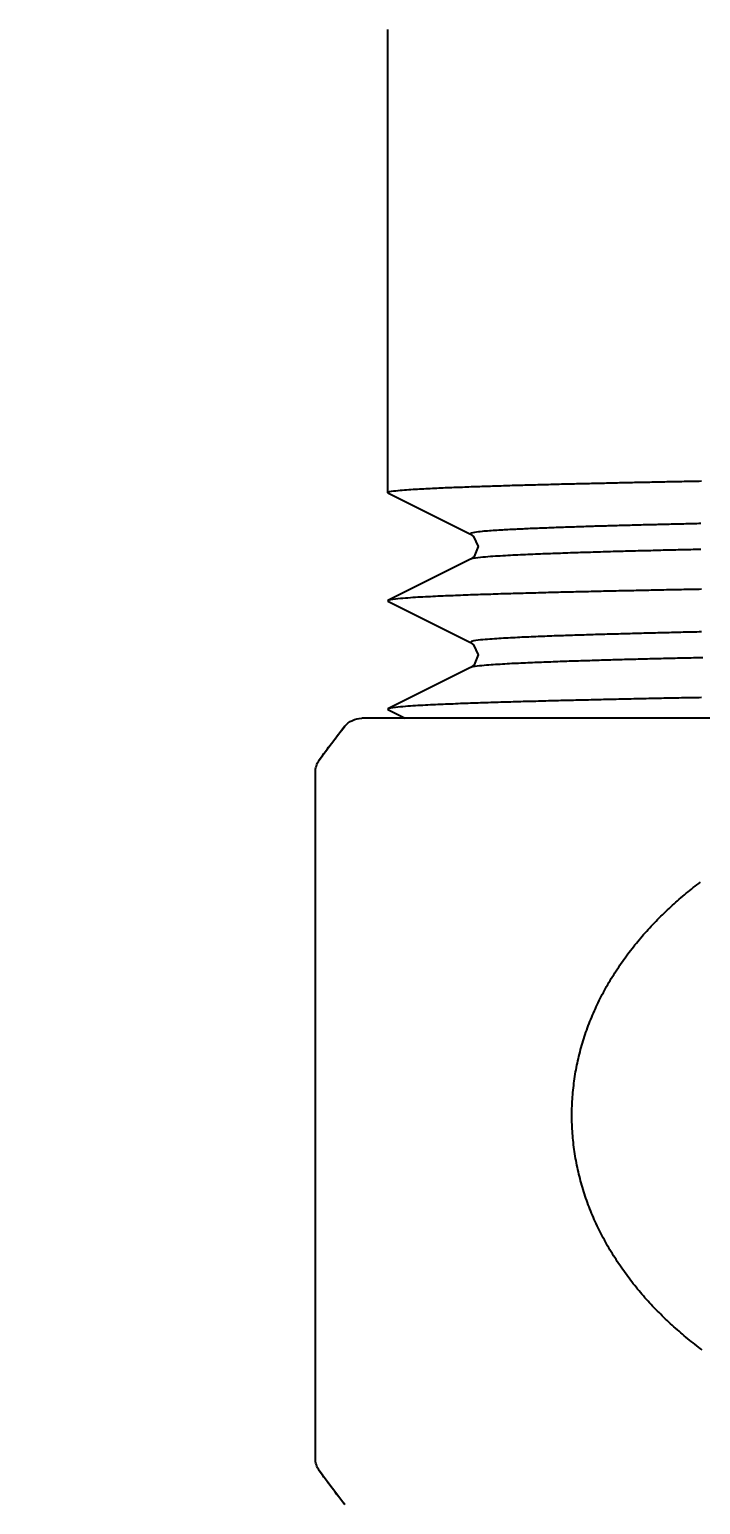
# Model space of a CAD drawing. Header units: millimetres. Extents: x 0 to 5600, y -67 to 2530.
# Drawn here: x 4120.59 to 4130.13, y 863.59 to 884.56 of the extents above; entities that cross this region are included whole.
import ezdxf

# ---------------------------------------------------------------- set-up
doc = ezdxf.new("R2010")
doc.units = ezdxf.units.MM
doc.layers.add('내부선 및 부속', color=4, linetype='Continuous')
doc.layers.add('치수선', color=7, linetype='Continuous')
doc.styles.add('____', font='')
doc.styles.get('____').set_extended_font_data('굴림')
doc.dimstyles.new('MSADIM', dxfattribs={"dimtxt": 33, "dimasz": 17, "dimexe": 10, "dimexo": 7.5, "dimgap": 10, "dimtad": 0, "dimtih": 1, "dimtoh": 1, "dimdec": 0, "dimzin": 1, "dimdsep": 46, "dimtxsty": '____', "dimcen": 11.25, "dimadec": 0, "dimazin": 0, "dimtfac": 1, "dimtdec": 0, "dimtix": 1, "dimtmove": 0, "dimatfit": 3, "dimfxl": 1, "dimtolj": 1, "dimtzin": 1, "dimarcsym": 0})

# ---------------------------------------------------------------- blocks, each defined once
blk = doc.blocks.new('*D10')
at = {"layer": '치수선', "color": 0, "linetype": 'Continuous', "lineweight": -2, "transparency": 16777216}
for p, q in [((3996.713, 930.2), (3855.18, 930.2)), ((3865.18, 913.2), (3865.18, 603.033)), ((3865.18, 247.2), (3865.18, 557.367)), ((4163.713, 230.2), (3855.18, 230.2))]:
    blk.add_line(p, q, dxfattribs=at)
at = {"layer": '치수선', "color": 0, "linetype": 'Continuous', "transparency": 16777216}
for points in [[(3862.347, 913.2), (3868.014, 913.2), (3865.18, 930.2)], [(3862.347, 247.2), (3868.014, 247.2), (3865.18, 230.2)]]:
    blk.add_solid(points, dxfattribs=at)
at = {"layer": '치수선', "color": 0, "linetype": 'Continuous', "transparency": 16777216, "insert": (3865.18, 580.2), "char_height": 25, "attachment_point": 5, "style": '____'}
blk.add_mtext('\\A1;700', dxfattribs=at)

msp = doc.modelspace()

# ---------------------------------------------------------------- linework, layer by layer
at = {"layer": '내부선 및 부속', "linetype": 'Continuous'}
for p, q in [((4125.683, 884.558), (4125.683, 877.975)), ((4125.688, 877.969), (4125.683, 877.975)), ((4125.688, 877.969), (4126.861, 877.382)), ((4126.861, 877.027), (4125.688, 876.441)), ((4125.688, 876.441), (4125.688, 876.429)), ((4125.688, 876.429), (4126.861, 875.842)), ((4126.861, 875.487), (4125.688, 874.901)), ((4125.688, 874.901), (4125.688, 874.889)), ((4125.688, 874.889), (4125.933, 874.767)), ((4125.075, 874.652), (4124.712, 874.171)), ((4167.113, 874.767), (4125.315, 874.767)), ((4124.656, 864.247), (4124.656, 873.994)), ((4124.712, 864.07), (4125.075, 863.589))]:
    msp.add_line(p, q, dxfattribs=at)
at = {"layer": '내부선 및 부속', "linetype": 'Continuous', "flags": 128}
for points in [[(4125.683, 877.975), (4125.71, 877.988), (4125.739, 877.993), (4125.77, 877.998), (4125.801, 878.001), (4125.832, 878.005), (4125.862, 878.007), (4125.892, 878.01), (4125.923, 878.013), (4125.953, 878.015), (4125.984, 878.017), (4126.014, 878.019), (4126.045, 878.021), (4126.075, 878.023), (4126.106, 878.025), (4126.137, 878.027), (4126.167, 878.028), (4126.198, 878.03), (4126.228, 878.032), (4126.259, 878.033), (4126.289, 878.035), (4126.32, 878.036), (4126.35, 878.038), (4126.381, 878.039), (4126.412, 878.041), (4126.442, 878.042), (4126.473, 878.043), (4126.503, 878.045), (4126.534, 878.046), (4126.565, 878.047), (4126.595, 878.048), (4126.626, 878.05), (4126.656, 878.051), (4126.687, 878.052), (4126.717, 878.053), (4126.748, 878.054), (4126.779, 878.055), (4126.809, 878.057), (4126.84, 878.058), (4126.87, 878.059), (4126.901, 878.06), (4126.932, 878.061), (4126.962, 878.062), (4126.993, 878.063), (4127.023, 878.064), (4127.054, 878.065), (4127.085, 878.066), (4127.115, 878.067), (4127.146, 878.068), (4127.176, 878.069), (4127.207, 878.07), (4127.238, 878.071), (4127.268, 878.072), (4127.299, 878.073), (4127.329, 878.074), (4127.36, 878.075), (4127.391, 878.076), (4127.421, 878.077), (4127.452, 878.078), (4127.482, 878.078), (4127.513, 878.079), (4127.543, 878.08), (4127.574, 878.081), (4127.605, 878.082), (4127.635, 878.083), (4127.666, 878.084), (4127.696, 878.085), (4127.727, 878.085), (4127.758, 878.086), (4127.788, 878.087), (4127.819, 878.088), (4127.849, 878.089), (4127.88, 878.089), (4127.911, 878.09), (4127.941, 878.091), (4127.972, 878.092), (4128.002, 878.093), (4128.033, 878.093), (4128.064, 878.094), (4128.094, 878.095), (4128.125, 878.096), (4128.155, 878.097), (4128.186, 878.097), (4128.217, 878.098), (4128.247, 878.099), (4128.278, 878.1), (4128.308, 878.1), (4128.339, 878.101), (4128.37, 878.102), (4128.4, 878.103), (4128.431, 878.103), (4128.461, 878.104), (4128.492, 878.105), (4128.523, 878.105), (4128.553, 878.106), (4128.584, 878.107), (4128.615, 878.108), (4128.645, 878.108), (4128.676, 878.109), (4128.706, 878.11), (4128.737, 878.11), (4128.737, 878.11), (4128.768, 878.111), (4128.798, 878.112), (4128.829, 878.113), (4128.859, 878.113), (4128.89, 878.114), (4128.921, 878.115), (4128.951, 878.115), (4128.982, 878.116), (4129.012, 878.117), (4129.043, 878.117), (4129.074, 878.118), (4129.104, 878.119), (4129.135, 878.119), (4129.165, 878.12), (4129.196, 878.121), (4129.227, 878.121), (4129.257, 878.122), (4129.288, 878.122), (4129.318, 878.123), (4129.349, 878.124), (4129.38, 878.124), (4129.41, 878.125), (4129.441, 878.126), (4129.471, 878.126), (4129.502, 878.127), (4129.533, 878.128), (4129.563, 878.128), (4129.594, 878.129), (4129.624, 878.129), (4129.655, 878.13), (4129.686, 878.131), (4129.716, 878.131), (4129.747, 878.132), (4129.777, 878.133), (4129.808, 878.133), (4129.839, 878.134), (4129.869, 878.134), (4129.9, 878.135), (4129.93, 878.136), (4129.961, 878.136), (4129.992, 878.137), (4130.022, 878.137), (4130.053, 878.138), (4130.083, 878.139), (4130.114, 878.139), (4130.145, 878.14)], [(4126.862, 877.382), (4126.906, 877.35), (4126.969, 877.209), (4126.913, 877.067), (4126.861, 877.027)], [(4130.135, 877.534), (4130.108, 877.533), (4130.082, 877.532), (4130.055, 877.532), (4130.029, 877.531), (4130.003, 877.53), (4129.976, 877.53), (4129.95, 877.529), (4129.924, 877.529), (4129.897, 877.528), (4129.871, 877.527), (4129.845, 877.527), (4129.818, 877.526), (4129.792, 877.526), (4129.766, 877.525), (4129.739, 877.524), (4129.713, 877.524), (4129.686, 877.523), (4129.66, 877.522), (4129.634, 877.522), (4129.607, 877.521), (4129.581, 877.52), (4129.555, 877.52), (4129.528, 877.519), (4129.502, 877.518), (4129.476, 877.518), (4129.449, 877.517), (4129.423, 877.516), (4129.397, 877.516), (4129.37, 877.515), (4129.344, 877.514), (4129.318, 877.514), (4129.291, 877.513), (4129.265, 877.512), (4129.238, 877.512), (4129.212, 877.511), (4129.186, 877.51), (4129.159, 877.51), (4129.133, 877.509), (4129.107, 877.508), (4129.08, 877.507), (4129.054, 877.507), (4129.028, 877.506), (4129.001, 877.505), (4128.975, 877.505), (4128.949, 877.504), (4128.922, 877.503), (4128.896, 877.502), (4128.87, 877.502), (4128.843, 877.501), (4128.817, 877.5), (4128.79, 877.499), (4128.764, 877.499), (4128.738, 877.498), (4128.711, 877.497), (4128.685, 877.496), (4128.659, 877.495), (4128.632, 877.495), (4128.606, 877.494), (4128.58, 877.493), (4128.553, 877.492), (4128.527, 877.491), (4128.501, 877.491), (4128.474, 877.49), (4128.448, 877.489), (4128.422, 877.488), (4128.395, 877.487), (4128.369, 877.486), (4128.343, 877.485), (4128.316, 877.485), (4128.29, 877.484), (4128.263, 877.483), (4128.237, 877.482), (4128.211, 877.481), (4128.184, 877.48), (4128.158, 877.479), (4128.132, 877.478), (4128.105, 877.477), (4128.079, 877.476), (4128.053, 877.475), (4128.026, 877.474), (4128, 877.473), (4127.974, 877.472), (4127.947, 877.471), (4127.921, 877.47), (4127.895, 877.469), (4127.868, 877.468), (4127.842, 877.467), (4127.816, 877.466), (4127.789, 877.465), (4127.763, 877.464), (4127.763, 877.464), (4127.737, 877.463), (4127.71, 877.462), (4127.684, 877.461), (4127.658, 877.46), (4127.631, 877.458), (4127.605, 877.457), (4127.579, 877.456), (4127.552, 877.455), (4127.526, 877.453), (4127.5, 877.452), (4127.473, 877.451), (4127.447, 877.45), (4127.421, 877.448), (4127.394, 877.447), (4127.368, 877.445), (4127.342, 877.444), (4127.315, 877.442), (4127.289, 877.441), (4127.263, 877.439), (4127.236, 877.437), (4127.21, 877.436), (4127.184, 877.434), (4127.157, 877.432), (4127.131, 877.43), (4127.105, 877.428), (4127.079, 877.426), (4127.052, 877.424), (4127.026, 877.421), (4127, 877.419), (4126.974, 877.416), (4126.948, 877.413), (4126.921, 877.409), (4126.895, 877.404), (4126.87, 877.399), (4126.862, 877.383), (4126.862, 877.383)], [(4130.137, 877.166), (4130.101, 877.165), (4130.066, 877.165), (4130.03, 877.164), (4129.994, 877.163), (4129.959, 877.162), (4129.923, 877.161), (4129.887, 877.161), (4129.852, 877.16), (4129.816, 877.159), (4129.78, 877.158), (4129.745, 877.157), (4129.709, 877.156), (4129.674, 877.155), (4129.638, 877.155), (4129.602, 877.154), (4129.567, 877.153), (4129.531, 877.152), (4129.495, 877.151), (4129.46, 877.15), (4129.424, 877.149), (4129.388, 877.148), (4129.353, 877.147), (4129.317, 877.146), (4129.281, 877.146), (4129.246, 877.145), (4129.21, 877.144), (4129.175, 877.143), (4129.139, 877.142), (4129.103, 877.141), (4129.068, 877.14), (4129.032, 877.139), (4128.996, 877.138), (4128.961, 877.137), (4128.925, 877.136), (4128.889, 877.135), (4128.854, 877.134), (4128.818, 877.133), (4128.783, 877.132), (4128.747, 877.131), (4128.711, 877.13), (4128.676, 877.129), (4128.64, 877.128), (4128.604, 877.126), (4128.569, 877.125), (4128.533, 877.124), (4128.497, 877.123), (4128.462, 877.122), (4128.426, 877.121), (4128.391, 877.12), (4128.391, 877.12), (4128.355, 877.119), (4128.319, 877.117), (4128.284, 877.116), (4128.248, 877.115), (4128.212, 877.114), (4128.177, 877.113), (4128.141, 877.111), (4128.106, 877.11), (4128.07, 877.109), (4128.034, 877.107), (4127.999, 877.106), (4127.963, 877.105), (4127.927, 877.103), (4127.892, 877.102), (4127.856, 877.101), (4127.821, 877.099), (4127.785, 877.098), (4127.749, 877.096), (4127.714, 877.095), (4127.678, 877.093), (4127.642, 877.092), (4127.607, 877.09), (4127.571, 877.088), (4127.536, 877.087), (4127.5, 877.085), (4127.464, 877.083), (4127.429, 877.081), (4127.393, 877.079), (4127.358, 877.077), (4127.322, 877.075), (4127.286, 877.073), (4127.251, 877.071), (4127.215, 877.069), (4127.18, 877.066), (4127.144, 877.064), (4127.108, 877.061), (4127.073, 877.058), (4127.037, 877.055), (4127.002, 877.052), (4126.967, 877.048), (4126.931, 877.043), (4126.896, 877.038), (4126.862, 877.028), (4126.862, 877.028)], [(4130.147, 876.6), (4130.112, 876.599), (4130.076, 876.599), (4130.04, 876.598), (4130.004, 876.597), (4129.969, 876.596), (4129.933, 876.596), (4129.897, 876.595), (4129.862, 876.594), (4129.826, 876.594), (4129.79, 876.593), (4129.755, 876.592), (4129.719, 876.592), (4129.683, 876.591), (4129.647, 876.59), (4129.612, 876.589), (4129.576, 876.589), (4129.54, 876.588), (4129.505, 876.587), (4129.469, 876.586), (4129.433, 876.586), (4129.398, 876.585), (4129.362, 876.584), (4129.326, 876.583), (4129.29, 876.583), (4129.255, 876.582), (4129.219, 876.581), (4129.183, 876.58), (4129.148, 876.58), (4129.112, 876.579), (4129.076, 876.578), (4129.041, 876.577), (4129.005, 876.577), (4128.969, 876.576), (4128.933, 876.575), (4128.898, 876.574), (4128.862, 876.573), (4128.826, 876.573), (4128.791, 876.572), (4128.755, 876.571), (4128.719, 876.57), (4128.684, 876.569), (4128.648, 876.569), (4128.612, 876.568), (4128.576, 876.567), (4128.541, 876.566), (4128.505, 876.565), (4128.469, 876.564), (4128.434, 876.564), (4128.398, 876.563), (4128.362, 876.562), (4128.362, 876.562), (4128.327, 876.561), (4128.291, 876.56), (4128.255, 876.559), (4128.22, 876.558), (4128.184, 876.557), (4128.148, 876.557), (4128.112, 876.556), (4128.077, 876.555), (4128.041, 876.554), (4128.005, 876.553), (4127.97, 876.552), (4127.934, 876.551), (4127.898, 876.55), (4127.863, 876.549), (4127.827, 876.548), (4127.791, 876.547), (4127.756, 876.546), (4127.72, 876.545), (4127.684, 876.544), (4127.648, 876.543), (4127.613, 876.542), (4127.577, 876.541), (4127.541, 876.54), (4127.506, 876.539), (4127.47, 876.538), (4127.434, 876.537), (4127.399, 876.536), (4127.363, 876.535), (4127.327, 876.534), (4127.292, 876.533), (4127.256, 876.532), (4127.22, 876.531), (4127.184, 876.53), (4127.149, 876.528), (4127.113, 876.527), (4127.077, 876.526), (4127.042, 876.525), (4127.006, 876.524), (4126.97, 876.523), (4126.935, 876.521), (4126.899, 876.52), (4126.863, 876.519), (4126.828, 876.517), (4126.792, 876.516), (4126.756, 876.515), (4126.721, 876.513), (4126.685, 876.512), (4126.649, 876.511), (4126.613, 876.509), (4126.578, 876.508), (4126.542, 876.506), (4126.506, 876.505), (4126.471, 876.503), (4126.435, 876.502), (4126.399, 876.5), (4126.364, 876.499), (4126.328, 876.497), (4126.292, 876.495), (4126.257, 876.493), (4126.221, 876.491), (4126.185, 876.49), (4126.15, 876.488), (4126.114, 876.486), (4126.079, 876.483), (4126.043, 876.481), (4126.007, 876.479), (4125.972, 876.476), (4125.936, 876.474), (4125.9, 876.471), (4125.865, 876.468), (4125.829, 876.464), (4125.794, 876.46), (4125.759, 876.456), (4125.723, 876.451), (4125.689, 876.441), (4125.689, 876.441)], [(4130.146, 875.994), (4130.113, 875.993), (4130.081, 875.992), (4130.048, 875.992), (4130.015, 875.991), (4129.983, 875.99), (4129.95, 875.989), (4129.917, 875.989), (4129.884, 875.988), (4129.852, 875.987), (4129.819, 875.986), (4129.786, 875.986), (4129.753, 875.985), (4129.721, 875.984), (4129.688, 875.983), (4129.655, 875.982), (4129.622, 875.982), (4129.59, 875.981), (4129.557, 875.98), (4129.557, 875.98), (4129.524, 875.979), (4129.492, 875.978), (4129.459, 875.978), (4129.426, 875.977), (4129.393, 875.976), (4129.361, 875.975), (4129.328, 875.974), (4129.295, 875.973), (4129.262, 875.972), (4129.23, 875.972), (4129.197, 875.971), (4129.164, 875.97), (4129.131, 875.969), (4129.099, 875.968), (4129.066, 875.967), (4129.033, 875.966), (4129.001, 875.965), (4128.968, 875.964), (4128.935, 875.964), (4128.902, 875.963), (4128.87, 875.962), (4128.837, 875.961), (4128.804, 875.96), (4128.771, 875.959), (4128.739, 875.958), (4128.706, 875.957), (4128.673, 875.956), (4128.64, 875.955), (4128.608, 875.954), (4128.575, 875.953), (4128.542, 875.952), (4128.51, 875.951), (4128.477, 875.95), (4128.444, 875.949), (4128.411, 875.948), (4128.379, 875.947), (4128.346, 875.946), (4128.313, 875.945), (4128.281, 875.944), (4128.248, 875.942), (4128.215, 875.941), (4128.182, 875.94), (4128.15, 875.939), (4128.117, 875.938), (4128.084, 875.937), (4128.051, 875.936), (4128.019, 875.934), (4127.986, 875.933), (4127.953, 875.932), (4127.921, 875.931), (4127.888, 875.929), (4127.855, 875.928), (4127.822, 875.927), (4127.79, 875.925), (4127.757, 875.924), (4127.724, 875.923), (4127.692, 875.921), (4127.659, 875.92), (4127.626, 875.918), (4127.593, 875.917), (4127.561, 875.915), (4127.528, 875.914), (4127.495, 875.912), (4127.463, 875.91), (4127.43, 875.909), (4127.397, 875.907), (4127.365, 875.905), (4127.332, 875.903), (4127.299, 875.902), (4127.266, 875.9), (4127.234, 875.897), (4127.201, 875.895), (4127.168, 875.893), (4127.136, 875.891), (4127.103, 875.888), (4127.07, 875.886), (4127.038, 875.883), (4127.005, 875.879), (4126.973, 875.876), (4126.94, 875.872), (4126.908, 875.867), (4126.876, 875.86), (4126.862, 875.843), (4126.862, 875.843)], [(4126.862, 875.842), (4126.906, 875.81), (4126.969, 875.669), (4126.913, 875.527), (4126.861, 875.487)], [(4130.164, 875.627), (4130.131, 875.626), (4130.098, 875.626), (4130.066, 875.625), (4130.033, 875.624), (4130, 875.623), (4129.968, 875.623), (4129.935, 875.622), (4129.902, 875.621), (4129.869, 875.62), (4129.837, 875.619), (4129.804, 875.619), (4129.771, 875.618), (4129.738, 875.617), (4129.706, 875.616), (4129.673, 875.616), (4129.64, 875.615), (4129.607, 875.614), (4129.575, 875.613), (4129.575, 875.613), (4129.542, 875.612), (4129.509, 875.612), (4129.477, 875.611), (4129.444, 875.61), (4129.411, 875.609), (4129.378, 875.608), (4129.346, 875.607), (4129.313, 875.607), (4129.28, 875.606), (4129.247, 875.605), (4129.215, 875.604), (4129.182, 875.603), (4129.149, 875.602), (4129.116, 875.601), (4129.084, 875.6), (4129.051, 875.6), (4129.018, 875.599), (4128.986, 875.598), (4128.953, 875.597), (4128.92, 875.596), (4128.887, 875.595), (4128.855, 875.594), (4128.822, 875.593), (4128.789, 875.592), (4128.756, 875.591), (4128.724, 875.59), (4128.691, 875.589), (4128.658, 875.588), (4128.626, 875.587), (4128.593, 875.586), (4128.56, 875.585), (4128.527, 875.584), (4128.495, 875.583), (4128.462, 875.582), (4128.429, 875.581), (4128.396, 875.58), (4128.364, 875.579), (4128.331, 875.578), (4128.298, 875.577), (4128.266, 875.576), (4128.233, 875.575), (4128.2, 875.574), (4128.167, 875.572), (4128.135, 875.571), (4128.102, 875.57), (4128.069, 875.569), (4128.037, 875.568), (4128.004, 875.566), (4127.971, 875.565), (4127.938, 875.564), (4127.906, 875.563), (4127.873, 875.561), (4127.84, 875.56), (4127.807, 875.559), (4127.775, 875.558), (4127.742, 875.556), (4127.709, 875.555), (4127.677, 875.553), (4127.644, 875.552), (4127.611, 875.551), (4127.578, 875.549), (4127.546, 875.547), (4127.513, 875.546), (4127.48, 875.544), (4127.448, 875.543), (4127.415, 875.541), (4127.382, 875.539), (4127.35, 875.537), (4127.317, 875.535), (4127.284, 875.533), (4127.252, 875.531), (4127.219, 875.529), (4127.186, 875.527), (4127.154, 875.525), (4127.121, 875.522), (4127.088, 875.52), (4127.055, 875.517), (4127.023, 875.514), (4126.99, 875.511), (4126.958, 875.507), (4126.926, 875.502), (4126.893, 875.497), (4126.862, 875.488), (4126.862, 875.488)], [(4130.147, 875.06), (4130.112, 875.059), (4130.076, 875.059), (4130.04, 875.058), (4130.004, 875.057), (4129.969, 875.057), (4129.933, 875.056), (4129.897, 875.055), (4129.862, 875.055), (4129.826, 875.054), (4129.79, 875.053), (4129.755, 875.052), (4129.719, 875.052), (4129.683, 875.051), (4129.647, 875.05), (4129.612, 875.05), (4129.576, 875.049), (4129.54, 875.048), (4129.505, 875.047), (4129.469, 875.047), (4129.433, 875.046), (4129.398, 875.045), (4129.362, 875.044), (4129.326, 875.044), (4129.29, 875.043), (4129.255, 875.042), (4129.219, 875.041), (4129.183, 875.041), (4129.148, 875.04), (4129.112, 875.039), (4129.076, 875.038), (4129.041, 875.038), (4129.005, 875.037), (4128.969, 875.036), (4128.933, 875.035), (4128.898, 875.034), (4128.862, 875.034), (4128.826, 875.033), (4128.791, 875.032), (4128.755, 875.031), (4128.719, 875.03), (4128.684, 875.03), (4128.648, 875.029), (4128.612, 875.028), (4128.576, 875.027), (4128.541, 875.026), (4128.505, 875.025), (4128.469, 875.025), (4128.434, 875.024), (4128.398, 875.023), (4128.362, 875.022), (4128.362, 875.022), (4128.327, 875.021), (4128.291, 875.02), (4128.255, 875.019), (4128.22, 875.019), (4128.184, 875.018), (4128.148, 875.017), (4128.112, 875.016), (4128.077, 875.015), (4128.041, 875.014), (4128.005, 875.013), (4127.97, 875.012), (4127.934, 875.011), (4127.898, 875.01), (4127.863, 875.009), (4127.827, 875.008), (4127.791, 875.007), (4127.755, 875.006), (4127.72, 875.005), (4127.684, 875.004), (4127.648, 875.004), (4127.613, 875.003), (4127.577, 875.001), (4127.541, 875), (4127.506, 874.999), (4127.47, 874.998), (4127.434, 874.997), (4127.399, 874.996), (4127.363, 874.995), (4127.327, 874.994), (4127.291, 874.993), (4127.256, 874.992), (4127.22, 874.991), (4127.184, 874.99), (4127.149, 874.989), (4127.113, 874.987), (4127.077, 874.986), (4127.042, 874.985), (4127.006, 874.984), (4126.97, 874.983), (4126.935, 874.981), (4126.899, 874.98), (4126.863, 874.979), (4126.828, 874.978), (4126.792, 874.976), (4126.756, 874.975), (4126.721, 874.974), (4126.685, 874.972), (4126.649, 874.971), (4126.613, 874.969), (4126.578, 874.968), (4126.542, 874.967), (4126.506, 874.965), (4126.471, 874.964), (4126.435, 874.962), (4126.399, 874.96), (4126.364, 874.959), (4126.328, 874.957), (4126.292, 874.955), (4126.257, 874.954), (4126.221, 874.952), (4126.185, 874.95), (4126.15, 874.948), (4126.114, 874.946), (4126.079, 874.944), (4126.043, 874.941), (4126.007, 874.939), (4125.972, 874.937), (4125.936, 874.934), (4125.9, 874.931), (4125.865, 874.928), (4125.829, 874.925), (4125.794, 874.921), (4125.759, 874.916), (4125.723, 874.911), (4125.689, 874.901), (4125.689, 874.901)], [(4130.156, 865.787), (4130.13, 865.806), (4130.104, 865.826), (4130.078, 865.846), (4130.053, 865.866), (4130.027, 865.886), (4130.002, 865.906), (4129.977, 865.926), (4129.951, 865.946), (4129.926, 865.967), (4129.901, 865.988), (4129.877, 866.009), (4129.852, 866.03), (4129.827, 866.051), (4129.803, 866.072), (4129.779, 866.094), (4129.754, 866.115), (4129.73, 866.137), (4129.706, 866.159), (4129.683, 866.181), (4129.659, 866.203), (4129.635, 866.225), (4129.612, 866.248), (4129.589, 866.271), (4129.566, 866.293), (4129.543, 866.316), (4129.52, 866.339), (4129.497, 866.363), (4129.475, 866.386), (4129.452, 866.409), (4129.43, 866.433), (4129.408, 866.457), (4129.386, 866.481), (4129.365, 866.505), (4129.343, 866.529), (4129.322, 866.553), (4129.3, 866.578), (4129.279, 866.603), (4129.258, 866.627), (4129.238, 866.652), (4129.217, 866.677), (4129.197, 866.703), (4129.176, 866.728), (4129.156, 866.754), (4129.137, 866.779), (4129.117, 866.805), (4129.097, 866.831), (4129.078, 866.857), (4129.059, 866.883), (4129.04, 866.91), (4129.021, 866.936), (4129.003, 866.963), (4128.984, 866.989), (4128.966, 867.016), (4128.948, 867.043), (4128.931, 867.071), (4128.913, 867.098), (4128.896, 867.125), (4128.879, 867.153), (4128.862, 867.181), (4128.845, 867.209), (4128.829, 867.236), (4128.812, 867.265), (4128.796, 867.293), (4128.78, 867.321), (4128.765, 867.35), (4128.749, 867.378), (4128.734, 867.407), (4128.719, 867.436), (4128.705, 867.465), (4128.69, 867.494), (4128.676, 867.523), (4128.662, 867.552), (4128.648, 867.582), (4128.635, 867.611), (4128.622, 867.641), (4128.609, 867.671), (4128.596, 867.701), (4128.583, 867.73), (4128.571, 867.761), (4128.559, 867.791), (4128.547, 867.821), (4128.536, 867.851), (4128.525, 867.882), (4128.514, 867.912), (4128.503, 867.943), (4128.492, 867.974), (4128.482, 868.005), (4128.472, 868.036), (4128.463, 868.067), (4128.453, 868.098), (4128.444, 868.129), (4128.444, 868.129), (4128.435, 868.16), (4128.427, 868.192), (4128.419, 868.223), (4128.411, 868.255), (4128.403, 868.286), (4128.396, 868.318), (4128.388, 868.349), (4128.381, 868.381), (4128.375, 868.413), (4128.369, 868.445), (4128.363, 868.477), (4128.357, 868.509), (4128.351, 868.541), (4128.346, 868.573), (4128.341, 868.605), (4128.337, 868.637), (4128.332, 868.669), (4128.328, 868.702), (4128.325, 868.734), (4128.321, 868.766), (4128.318, 868.799), (4128.315, 868.831), (4128.313, 868.863), (4128.311, 868.896), (4128.309, 868.928), (4128.307, 868.961), (4128.306, 868.993), (4128.305, 869.026), (4128.304, 869.058), (4128.304, 869.091), (4128.304, 869.123), (4128.304, 869.156), (4128.304, 869.188), (4128.305, 869.221), (4128.306, 869.253), (4128.307, 869.286), (4128.309, 869.318), (4128.311, 869.35), (4128.313, 869.383), (4128.316, 869.415), (4128.319, 869.448), (4128.322, 869.48), (4128.325, 869.512), (4128.329, 869.545), (4128.333, 869.577), (4128.337, 869.609), (4128.342, 869.641), (4128.347, 869.673), (4128.352, 869.705), (4128.357, 869.738), (4128.363, 869.77), (4128.369, 869.801), (4128.376, 869.833), (4128.382, 869.865), (4128.389, 869.897), (4128.396, 869.929), (4128.404, 869.96), (4128.412, 869.992), (4128.42, 870.023), (4128.428, 870.055), (4128.436, 870.086), (4128.445, 870.117), (4128.454, 870.148), (4128.464, 870.179), (4128.474, 870.21), (4128.484, 870.241), (4128.494, 870.272), (4128.504, 870.303), (4128.515, 870.334), (4128.526, 870.364), (4128.537, 870.395), (4128.549, 870.425), (4128.561, 870.455), (4128.573, 870.485), (4128.585, 870.515), (4128.598, 870.545), (4128.61, 870.575), (4128.623, 870.605), (4128.637, 870.635), (4128.65, 870.664), (4128.664, 870.694), (4128.678, 870.723), (4128.692, 870.752), (4128.707, 870.781), (4128.721, 870.81), (4128.736, 870.839), (4128.751, 870.868), (4128.767, 870.896), (4128.782, 870.925), (4128.798, 870.953), (4128.814, 870.981), (4128.831, 871.009), (4128.847, 871.037), (4128.864, 871.065), (4128.881, 871.093), (4128.898, 871.12), (4128.915, 871.148), (4128.933, 871.175), (4128.951, 871.202), (4128.969, 871.229), (4128.969, 871.229), (4128.987, 871.256), (4129.005, 871.283), (4129.024, 871.309), (4129.042, 871.336), (4129.061, 871.362), (4129.081, 871.388), (4129.1, 871.415), (4129.119, 871.44), (4129.139, 871.466), (4129.159, 871.492), (4129.179, 871.517), (4129.199, 871.543), (4129.22, 871.568), (4129.24, 871.593), (4129.261, 871.618), (4129.282, 871.643), (4129.303, 871.667), (4129.324, 871.692), (4129.346, 871.716), (4129.367, 871.74), (4129.389, 871.765), (4129.411, 871.788), (4129.433, 871.812), (4129.455, 871.836), (4129.478, 871.859), (4129.5, 871.883), (4129.523, 871.906), (4129.546, 871.929), (4129.569, 871.952), (4129.592, 871.974), (4129.615, 871.997), (4129.638, 872.02), (4129.662, 872.042), (4129.686, 872.064), (4129.709, 872.086), (4129.733, 872.108), (4129.757, 872.13), (4129.782, 872.151), (4129.806, 872.173), (4129.83, 872.194), (4129.855, 872.215), (4129.88, 872.236), (4129.905, 872.257), (4129.929, 872.278), (4129.955, 872.298), (4129.98, 872.319), (4130.005, 872.339), (4130.03, 872.359), (4130.056, 872.379), (4130.082, 872.399), (4130.107, 872.419), (4130.133, 872.438)]]:
    msp.add_lwpolyline(points, dxfattribs=at)
for points in [[(4124.712, 874.171, -0.017162), (4125.075, 874.652)], [(4125.075, 874.652, -0.226267), (4125.315, 874.767)], [(4124.656, 873.994, -0.154225), (4124.712, 874.171)], [(4124.712, 864.07, -0.154225), (4124.656, 864.247)], [(4125.075, 863.589, -0.017162), (4124.712, 864.07)]]:
    msp.add_lwpolyline(points, format="xyb", dxfattribs=at)

# ---------------------------------------------------------------- dimensions: what is measured, and where the dimension line sits
at = {"layer": '치수선', "linetype": 'Continuous'}
dim = msp.add_linear_dim(base=(3865.18, 230.2), p1=(4004.213, 930.2), p2=(4171.213, 230.2), angle=90, dimstyle='MSADIM', override={"dimtxt": 25}, dxfattribs=at)
dim.commit()
dim.dimension.update_dxf_attribs({"geometry": '*D10', "text_midpoint": (3865.18, 580.2)})

doc.saveas('drawing.dxf')
